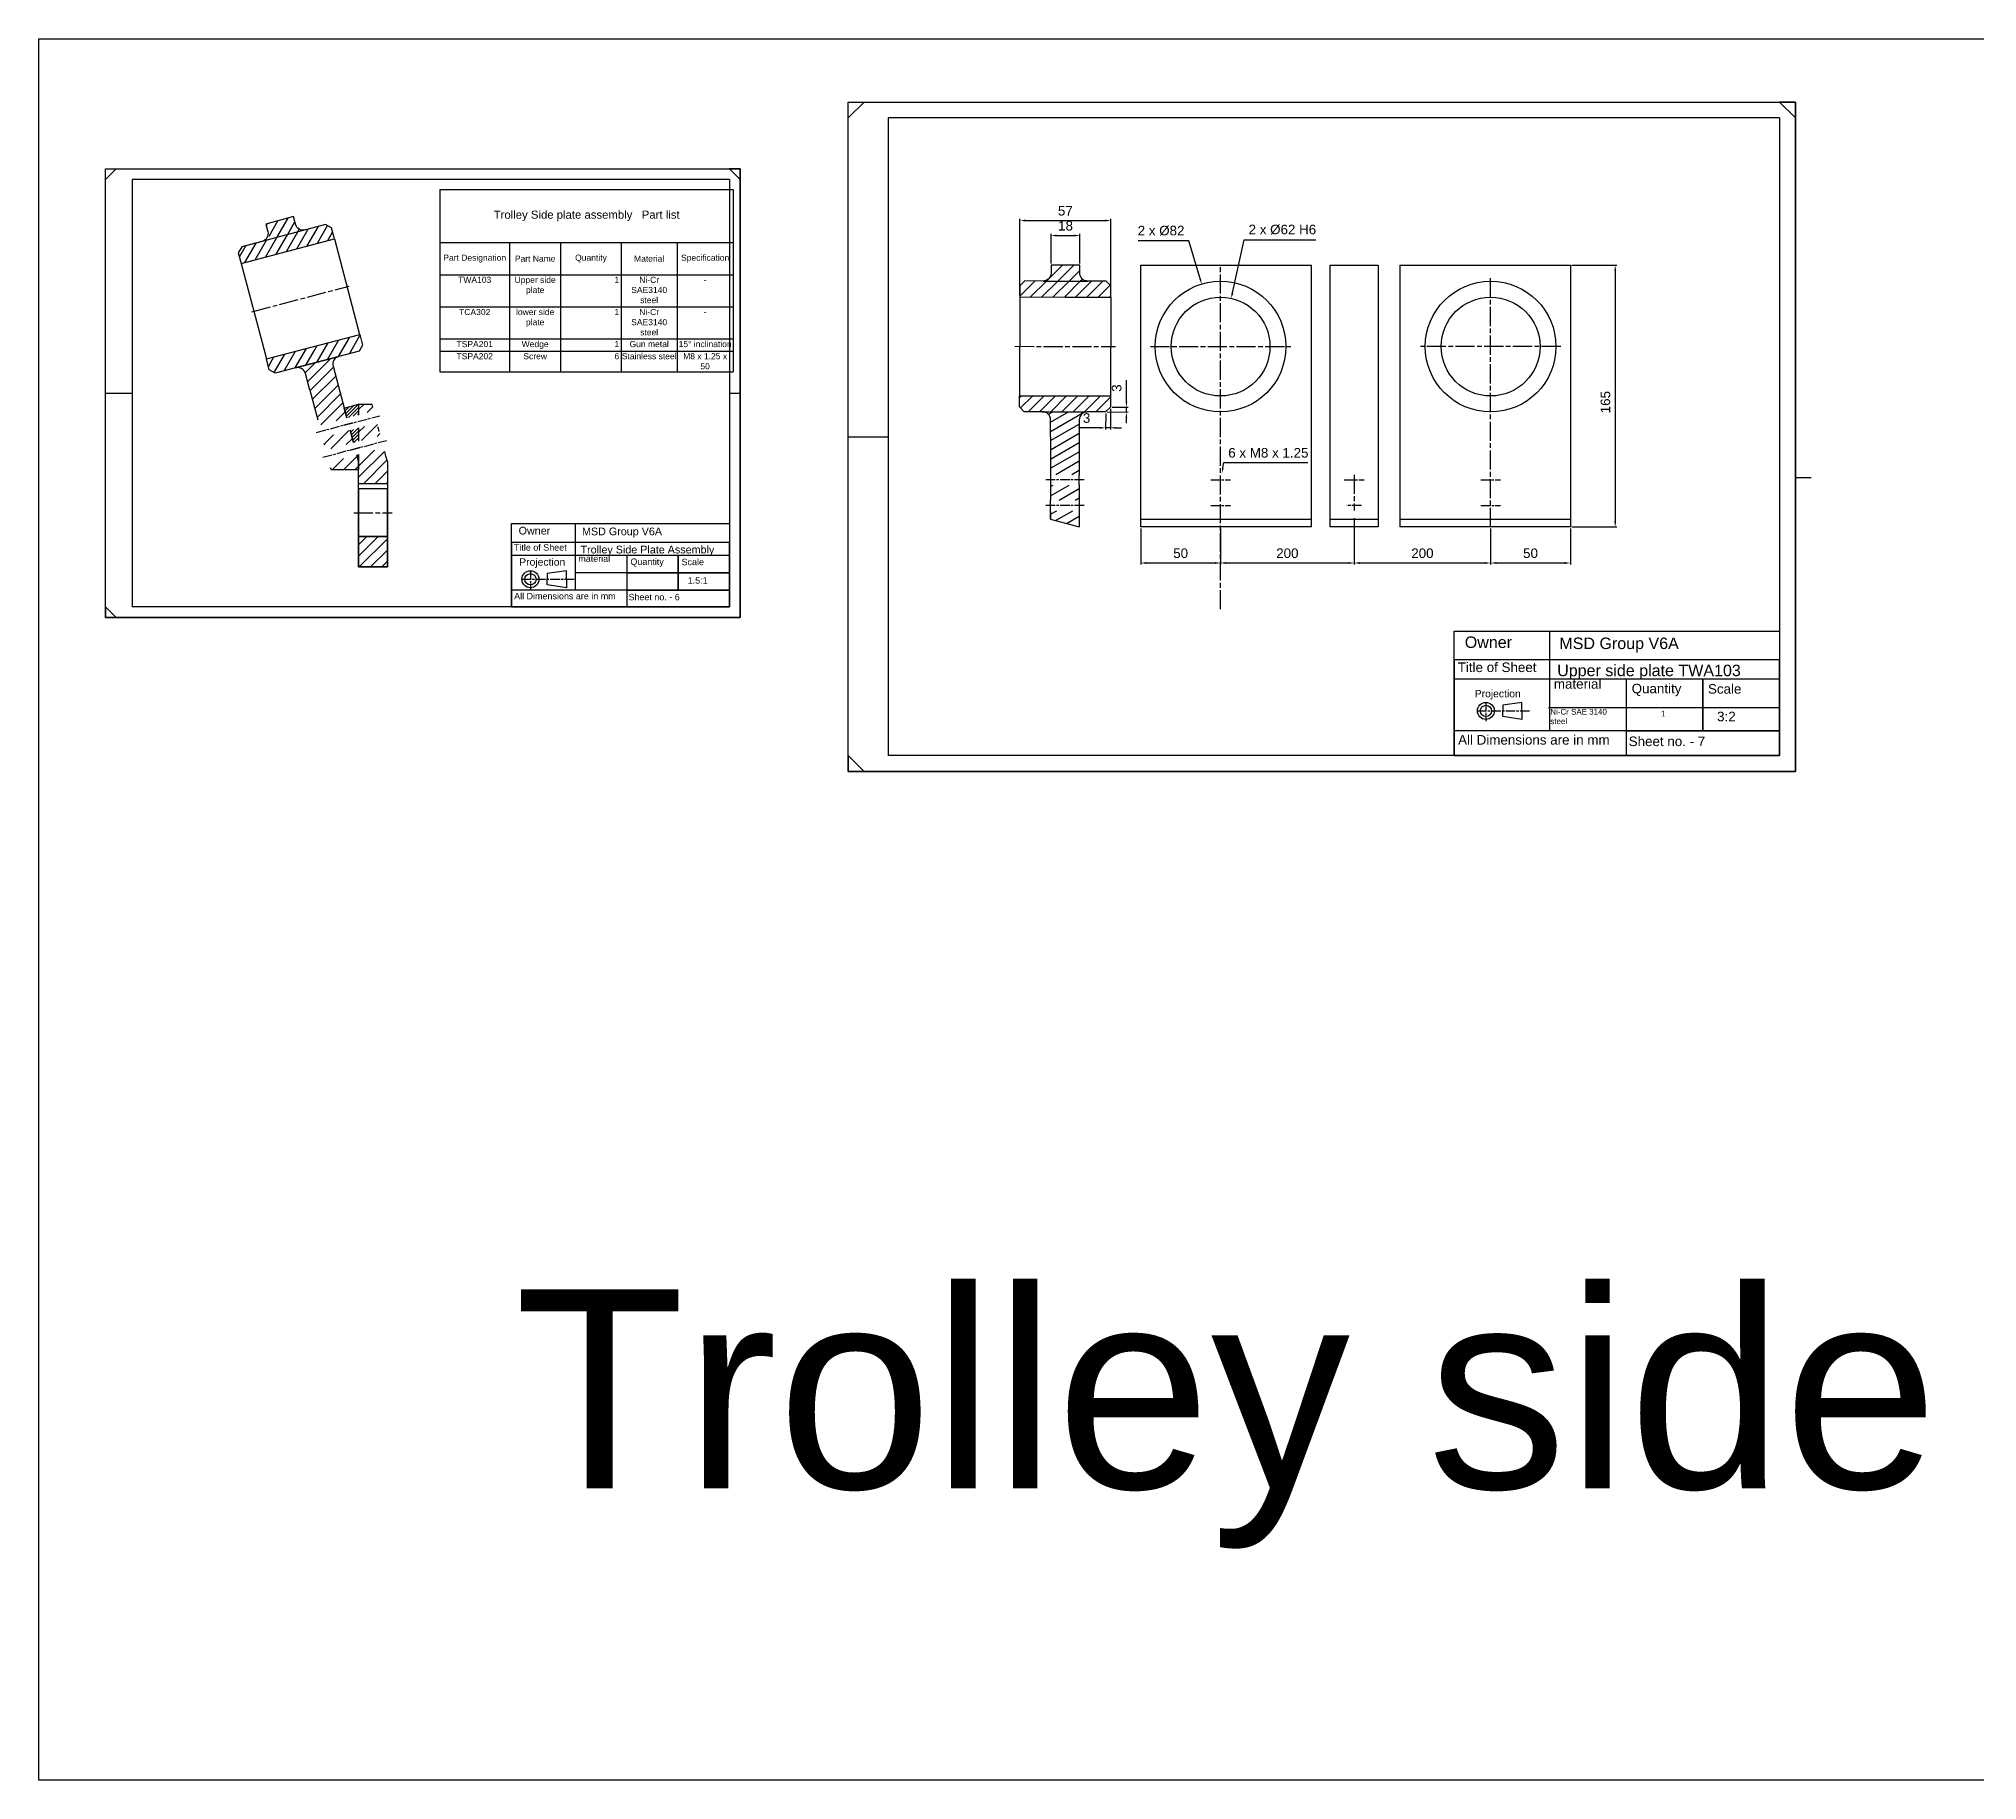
# Model space of a CAD drawing. Header units: millimetres. Extents: x -15074 to 21675, y -7568 to 6574.
# Drawn here: x -3248 to -2032, y -654 to 438 of the extents above; entities that cross this region are included whole.
import ezdxf

# ---------------------------------------------------------------- set-up
doc = ezdxf.new("R2010")
doc.units = ezdxf.units.MM
doc.linetypes.add('AM_ISO08W050', pattern=[18, 12, -1.5, 3, -1.5])
doc.linetypes.add('AM_ISO08W050x2', pattern=[9, 6, -0.75, 1.5, -0.75])
for name, color, linetype, lineweight in [('AM_5', 250, 'Continuous', 25), ('AM_7', 142, 'AM_ISO08W050', 25), ('AM_8', 1, 'Continuous', 25)]:
    doc.layers.add(name, color=color, linetype=linetype, lineweight=lineweight)
doc.styles.get("Standard").update_dxf_attribs({"font": 'arial.ttf'})
doc.linetypes.add('Amzigzag', pattern='A,0.0001,[136,genltshp.shx,S=0.04,R=0,X=0,Y=0],-11', length=11.0001)
doc.dimstyles.new('AM_ISO$0', dxfattribs={"dimtxt": 3.5, "dimasz": 3.5, "dimexe": 1, "dimexo": 1, "dimgap": 1.5, "dimtad": 1, "dimdsep": 46, "dimtxsty": 'Standard', "dimcen": 0, "dimclrd": 256, "dimclre": 256, "dimclrt": 250, "dimadec": 0, "dimazin": 2, "dimtp": 0.1, "dimtm": 0.1, "dimtfac": 0.71, "dimtdec": 3, "dimtmove": 0, "dimatfit": 3, "dimfxl": 1, "dimlwd": -1, "dimlwe": -1, "dimarcsym": 1})
doc.dimstyles.new('AM_ISO$3', dxfattribs={"dimtxt": 3.5, "dimasz": 3.5, "dimexe": 1, "dimexo": 1, "dimgap": 1.5, "dimtad": 1, "dimtoh": 1, "dimdsep": 46, "dimtxsty": 'Standard', "dimcen": 0, "dimclrd": 256, "dimclre": 256, "dimclrt": 250, "dimadec": 0, "dimazin": 2, "dimtp": 0.1, "dimtm": 0.1, "dimtfac": 0.71, "dimtdec": 3, "dimtofl": 0, "dimtmove": 0, "dimatfit": 0, "dimfxl": 1, "dimlwd": -1, "dimlwe": -1, "dimarcsym": 1})
pattern_1 = [(44.8336, (-1369.055, -2605.924), (-3.525251, 3.545787), [])]
pattern_2 = [(30, (-1369.055, -2605.924), (-2.5, 4.330127), [])]
pattern_3 = [(45, (0, 0), (-3.535534, 3.535534), [])]
pattern_4 = [(45, (0, 0), (-1.0606602, 1.0606602), [])]

# ---------------------------------------------------------------- blocks, each defined once
blk = doc.blocks.new('*T41')
at = {"color": 0, "linetype": 'ByBlock', "lineweight": -2, "transparency": 16777216}
for p, q in [((0, 0), (183.9, 0)), ((0, 0), (0, -114.4)), ((183.9, 0), (183.9, -114.4)), ((0, -33.3), (183.9, -33.3)), ((43.7, -33.3), (43.7, -114.4)), ((75.7, -33.3), (75.7, -114.4)), ((113.7, -33.3), (113.7, -114.4)), ((148.8, -33.3), (148.8, -114.4)), ((0, -53.5), (183.9, -53.5)), ((0, -73.7), (183.9, -73.7)), ((0, -93.8), (183.9, -93.8)), ((0, -101.5), (183.9, -101.5)), ((0, -114.4), (183.9, -114.4))]:
    blk.add_line(p, q, dxfattribs=at)
at = {"color": 0, "transparency": 16777216}
for s, insert, char_height, width, attachment_point in [('Trolley Side plate assembly   Part list', (92, -16.6), 5.09, 181.359, 5), ('Part Designation', (21.8, -43.4), 3.817, 41.106, 5), ('Part Name', (59.7, -43.4), 3.82, 29.475, 5), ('Quantity', (94.7, -43.4), 3.82, 35.443, 5), ('Material', (131.2, -43.4), 3.82, 32.578, 5), ('Specification', (166.3, -43.4), 3.817, 32.578, 5), ('TWA103', (21.8, -54.8), 3.82, 41.106, 2), ('Upper side plate', (59.7, -54.8), 3.817, 29.475, 2), ('1', (112.4, -54.8), 3.82, 35.443, 3), ('Ni-Cr SAE3140 steel', (131.2, -54.8), 3.817, 32.578, 2), ('-', (166.3, -54.8), 3.82, 32.578, 2), ('TCA302', (21.8, -75), 3.82, 41.106, 2), ('lower side plate', (59.7, -75), 3.817, 29.475, 2), ('1', (112.4, -75), 3.82, 35.443, 3), ('Ni-Cr SAE3140 steel', (131.2, -75), 3.817, 32.578, 2), ('-', (166.3, -75), 3.82, 32.578, 2), ('TSPA201', (21.8, -95.1), 3.82, 41.106, 2), ('Wedge ', (59.7, -95.1), 3.82, 29.475, 2), ('1', (112.4, -95.1), 3.82, 35.443, 3), ('Gun metal', (131.2, -95.1), 3.82, 32.578, 2), ('15%%D inclination', (166.3, -95.1), 3.817, 32.578, 2), ('TSPA202', (21.8, -102.7), 3.82, 41.106, 2), ('Screw ', (59.7, -102.7), 3.82, 29.475, 2), ('6', (112.4, -102.7), 3.82, 35.443, 3), ('Stainless steel', (131.2, -102.7), 3.817, 32.578, 2), ('M8 x 1.25 x 50', (166.3, -102.7), 3.817, 32.578, 2)]:
    blk.add_mtext(s, dxfattribs=dict(at, insert=insert, char_height=char_height, width=width, attachment_point=attachment_point))
blk = doc.blocks.new('*D122')
at = {"layer": 'AM_5', "linetype": 'ByBlock', "transparency": 16777216}
for p, q in [((-2499.3, 278.6), (-2491.9, 312)), ((-2491.9, 312), (-2447.1, 312))]:
    blk.add_line(p, q, dxfattribs=at)
at = {"layer": 'AM_5', "transparency": 16777216}
blk.add_solid([(-2499.9, 278.8), (-2498.7, 278.5), (-2500.1, 275.2)], dxfattribs=at)
at = {"layer": 'Defpoints', "color": 0, "transparency": 16777216}
for p in [(-2500.1, 275.2), (-2513.5, 214.7)]:
    blk.add_point(p, dxfattribs=at)
at = {"layer": 'AM_5', "color": 250, "transparency": 16777216, "insert": (-2468, 318.3), "char_height": 6, "attachment_point": 5}
blk.add_mtext('2 x %%C62{}{\\C250; H6}', dxfattribs=at)
blk = doc.blocks.new('*D123')
at = {"layer": 'AM_5', "linetype": 'ByBlock', "transparency": 16777216}
for p, q in [((-2526.7, 311.3), (-2558.4, 311.3)), ((-2519.6, 287.6), (-2526.7, 311.3))]:
    blk.add_line(p, q, dxfattribs=at)
at = {"layer": 'AM_5', "transparency": 16777216}
blk.add_solid([(-2519, 287.7), (-2520.2, 287.4), (-2518.6, 284.2)], dxfattribs=at)
at = {"layer": 'Defpoints', "color": 0, "transparency": 16777216}
for p in [(-2518.6, 284.2), (-2495, 205.7)]:
    blk.add_point(p, dxfattribs=at)
at = {"layer": 'AM_5', "color": 250, "transparency": 16777216, "insert": (-2544.1, 317.6), "char_height": 6, "attachment_point": 5}
blk.add_mtext('2 x %%C82', dxfattribs=at)
blk = doc.blocks.new('*D125')
at = {"layer": 'AM_5', "linetype": 'ByBlock', "transparency": 16777216}
for p, q in [((-2613.1, 297.1), (-2613, 315.6)), ((-2609.5, 314.6), (-2598.5, 314.6)), ((-2595.1, 297), (-2595, 315.6))]:
    blk.add_line(p, q, dxfattribs=at)
at = {"layer": 'AM_5', "transparency": 16777216}
for points in [[(-2609.5, 315.2), (-2609.5, 314), (-2613, 314.6)], [(-2598.5, 315.2), (-2598.5, 314), (-2595, 314.6)]]:
    blk.add_solid(points, dxfattribs=at)
at = {"layer": 'Defpoints', "color": 0, "transparency": 16777216}
for p in [(-2595, 314.6), (-2613.1, 296.1), (-2595.1, 296)]:
    blk.add_point(p, dxfattribs=at)
at = {"layer": 'AM_5', "color": 250, "transparency": 16777216, "insert": (-2604, 320.7), "char_height": 6, "attachment_point": 5, "rotation": 359.8336}
blk.add_mtext('18', dxfattribs=at)
blk = doc.blocks.new('*D126')
at = {"layer": 'AM_5', "linetype": 'ByBlock', "transparency": 16777216}
for p, q in [((-2565.8, 210.4), (-2565.8, 223.9)), ((-2574.8, 207), (-2564.8, 206.9)), ((-2565.8, 203.9), (-2565.8, 206.9)), ((-2577.8, 204), (-2564.8, 203.9)), ((-2565.9, 200.4), (-2565.9, 196.9))]:
    blk.add_line(p, q, dxfattribs=at)
at = {"layer": 'AM_5', "transparency": 16777216}
for points in [[(-2566.4, 210.4), (-2565.2, 210.4), (-2565.8, 206.9)], [(-2566.4, 200.4), (-2565.3, 200.4), (-2565.8, 203.9)]]:
    blk.add_solid(points, dxfattribs=at)
at = {"layer": 'Defpoints', "color": 0, "transparency": 16777216}
for p in [(-2575.8, 207), (-2565.8, 206.9), (-2578.8, 204)]:
    blk.add_point(p, dxfattribs=at)
at = {"layer": 'AM_5', "color": 250, "transparency": 16777216, "insert": (-2571.9, 218.9), "char_height": 6, "attachment_point": 5, "rotation": 89.8336}
blk.add_mtext('3', dxfattribs=at)
blk = doc.blocks.new('*D127')
at = {"layer": 'AM_5', "linetype": 'ByBlock', "transparency": 16777216}
for p, q in [((-2578.8, 203), (-2578.9, 193)), ((-2575.8, 206), (-2575.9, 193)), ((-2582.4, 194), (-2595.8, 194)), ((-2575.9, 194), (-2578.9, 194)), ((-2572.4, 194), (-2568.9, 193.9))]:
    blk.add_line(p, q, dxfattribs=at)
at = {"layer": 'AM_5', "transparency": 16777216}
for points in [[(-2582.4, 194.6), (-2582.4, 193.4), (-2578.9, 194)], [(-2572.4, 194.5), (-2572.4, 193.4), (-2575.9, 194)]]:
    blk.add_solid(points, dxfattribs=at)
at = {"layer": 'Defpoints', "color": 0, "transparency": 16777216}
for p in [(-2575.8, 207), (-2578.8, 204), (-2578.9, 194)]:
    blk.add_point(p, dxfattribs=at)
at = {"layer": 'AM_5', "color": 250, "transparency": 16777216, "insert": (-2590.8, 200.1), "char_height": 6, "attachment_point": 5, "rotation": 359.8336}
blk.add_mtext('3', dxfattribs=at)
blk = doc.blocks.new('*D128')
at = {"layer": 'AM_5', "linetype": 'ByBlock', "transparency": 16777216}
for p, q in [((-2505.3, 168.8), (-2504.7, 172.2)), ((-2504.7, 172.2), (-2452, 172.2))]:
    blk.add_line(p, q, dxfattribs=at)
at = {"layer": 'AM_5', "transparency": 16777216}
blk.add_solid([(-2505.9, 168.9), (-2504.8, 168.7), (-2506, 165.3)], dxfattribs=at)
at = {"layer": 'Defpoints', "color": 0, "transparency": 16777216}
for p in [(-2506, 165.3), (-2507.6, 157.5)]:
    blk.add_point(p, dxfattribs=at)
at = {"layer": 'AM_5', "color": 250, "transparency": 16777216, "insert": (-2476.8, 178.3), "char_height": 6, "attachment_point": 5}
blk.add_mtext('6 x M8 x 1.25', dxfattribs=at)
blk = doc.blocks.new('*D129')
at = {"layer": 'AM_5', "linetype": 'ByBlock', "transparency": 16777216}
for p, q in [((-2556.8, 130.8), (-2556.8, 108.2)), ((-2506.8, 130.8), (-2506.8, 108.2)), ((-2553.3, 109.2), (-2510.3, 109.2))]:
    blk.add_line(p, q, dxfattribs=at)
at = {"layer": 'AM_5', "transparency": 16777216}
for points in [[(-2553.3, 109.8), (-2553.3, 108.6), (-2556.8, 109.2)], [(-2510.3, 109.8), (-2510.3, 108.6), (-2506.8, 109.2)]]:
    blk.add_solid(points, dxfattribs=at)
at = {"layer": 'Defpoints', "color": 0, "transparency": 16777216}
for p in [(-2556.8, 131.8), (-2506.8, 131.8), (-2506.8, 109.2)]:
    blk.add_point(p, dxfattribs=at)
at = {"layer": 'AM_5', "color": 250, "transparency": 16777216, "insert": (-2531.8, 115.3), "char_height": 6, "attachment_point": 5}
blk.add_mtext('50', dxfattribs=at)
blk = doc.blocks.new('*D130')
at = {"layer": 'AM_5', "linetype": 'ByBlock', "transparency": 16777216}
for p, q in [((-2423, 137.3), (-2423, 108.2)), ((-2506.8, 130.8), (-2506.8, 108.2)), ((-2503.3, 109.2), (-2426.5, 109.2))]:
    blk.add_line(p, q, dxfattribs=at)
at = {"layer": 'AM_5', "transparency": 16777216}
for points in [[(-2503.3, 109.8), (-2503.3, 108.6), (-2506.8, 109.2)], [(-2426.5, 109.8), (-2426.5, 108.6), (-2423, 109.2)]]:
    blk.add_solid(points, dxfattribs=at)
at = {"layer": 'Defpoints', "color": 0, "transparency": 16777216}
for p in [(-2423, 138.3), (-2506.8, 131.8), (-2423, 109.2)]:
    blk.add_point(p, dxfattribs=at)
at = {"layer": 'AM_5', "color": 250, "transparency": 16777216, "insert": (-2464.9, 115.3), "char_height": 6, "attachment_point": 5}
blk.add_mtext('200', dxfattribs=at)
blk = doc.blocks.new('*D131')
at = {"layer": 'AM_5', "linetype": 'ByBlock', "transparency": 16777216}
for p, q in [((-2423, 137.3), (-2423, 108.2)), ((-2337.4, 130.8), (-2337.4, 108.2)), ((-2419.5, 109.2), (-2340.9, 109.2))]:
    blk.add_line(p, q, dxfattribs=at)
at = {"layer": 'AM_5', "transparency": 16777216}
for points in [[(-2419.5, 109.8), (-2419.5, 108.6), (-2423, 109.2)], [(-2340.9, 109.8), (-2340.9, 108.6), (-2337.4, 109.2)]]:
    blk.add_solid(points, dxfattribs=at)
at = {"layer": 'Defpoints', "color": 0, "transparency": 16777216}
for p in [(-2423, 138.3), (-2337.4, 131.8), (-2337.4, 109.2)]:
    blk.add_point(p, dxfattribs=at)
at = {"layer": 'AM_5', "color": 250, "transparency": 16777216, "insert": (-2380.2, 115.3), "char_height": 6, "attachment_point": 5}
blk.add_mtext('200', dxfattribs=at)
blk = doc.blocks.new('*D132')
at = {"layer": 'AM_5', "linetype": 'ByBlock', "transparency": 16777216}
for p, q in [((-2337.4, 130.8), (-2337.4, 108.2)), ((-2287.4, 130.8), (-2287.4, 108.2)), ((-2333.9, 109.2), (-2290.9, 109.2))]:
    blk.add_line(p, q, dxfattribs=at)
at = {"layer": 'AM_5', "transparency": 16777216}
for points in [[(-2333.9, 109.8), (-2333.9, 108.6), (-2337.4, 109.2)], [(-2290.9, 109.8), (-2290.9, 108.6), (-2287.4, 109.2)]]:
    blk.add_solid(points, dxfattribs=at)
at = {"layer": 'Defpoints', "color": 0, "transparency": 16777216}
for p in [(-2337.4, 131.8), (-2287.4, 131.8), (-2287.4, 109.2)]:
    blk.add_point(p, dxfattribs=at)
at = {"layer": 'AM_5', "color": 250, "transparency": 16777216, "insert": (-2312.4, 115.3), "char_height": 6, "attachment_point": 5}
blk.add_mtext('50', dxfattribs=at)
blk = doc.blocks.new('*D133')
at = {"layer": 'AM_5', "linetype": 'ByBlock', "transparency": 16777216}
for p, q in [((-2286.4, 296), (-2258.3, 296)), ((-2259.3, 292.5), (-2259.3, 135.3)), ((-2286.4, 131.8), (-2258.3, 131.8))]:
    blk.add_line(p, q, dxfattribs=at)
at = {"layer": 'AM_5', "transparency": 16777216}
for points in [[(-2259.9, 292.5), (-2258.7, 292.5), (-2259.3, 296)], [(-2259.9, 135.3), (-2258.7, 135.3), (-2259.3, 131.8)]]:
    blk.add_solid(points, dxfattribs=at)
at = {"layer": 'Defpoints', "color": 0, "transparency": 16777216}
for p in [(-2287.4, 296), (-2287.4, 131.8), (-2259.3, 131.8)]:
    blk.add_point(p, dxfattribs=at)
at = {"layer": 'AM_5', "color": 250, "transparency": 16777216, "insert": (-2265.4, 210.1), "char_height": 6, "attachment_point": 5, "rotation": 90}
blk.add_mtext('165', dxfattribs=at)
blk = doc.blocks.new('*D134')
at = {"layer": 'AM_5', "linetype": 'ByBlock', "transparency": 16777216}
for p, q in [((-2632.6, 277.1), (-2632.6, 325)), ((-2629.1, 324), (-2579.1, 324)), ((-2575.6, 277), (-2575.6, 325))]:
    blk.add_line(p, q, dxfattribs=at)
at = {"layer": 'AM_5', "transparency": 16777216}
for points in [[(-2629.1, 324.6), (-2629.1, 323.4), (-2632.6, 324)], [(-2579.1, 324.6), (-2579.1, 323.4), (-2575.6, 324)]]:
    blk.add_solid(points, dxfattribs=at)
at = {"layer": 'Defpoints', "color": 0, "transparency": 16777216}
for p in [(-2575.6, 324), (-2632.6, 276.1), (-2575.6, 276)]:
    blk.add_point(p, dxfattribs=at)
at = {"layer": 'AM_5', "color": 250, "transparency": 16777216, "insert": (-2604.1, 330.1), "char_height": 6, "attachment_point": 5}
blk.add_mtext('57', dxfattribs=at)

msp = doc.modelspace()

# ---------------------------------------------------------------- hatches: boundary and pattern name
h = msp.add_hatch()
h.set_pattern_fill('ANSI31', color=256, scale=1.5, angle=15)
h.set_pattern_definition([(60, (-60.3634, 794.072), (-4.124446, 2.38125), [])])
h.paths.add_polyline_path([(-3102.91, 312.207), (-3120.652, 307.453), (-3122.762, 303.739), (-3120.951, 296.978), (-3091.732, 304.807)])
h.paths.add_polyline_path([(-3064.324, 319.398), (-3068.009, 321.558), (-3102.91, 312.207), (-3091.732, 304.807), (-3062.512, 312.636)])
edge = h.paths.add_edge_path()
edge.add_line((-3086.893, 321.69), (-3088.152, 326.445))
edge.add_line((-3088.152, 326.445), (-3105.552, 321.836))
edge.add_line((-3105.552, 321.836), (-3102.91, 312.207))
edge.add_line((-3102.91, 312.207), (-3080.765, 318.14))
edge.add_arc((-3082.059, 322.97), 5, 194.833602, 285, ccw=False)
h = msp.add_hatch()
h.set_pattern_fill('_U', color=256, scale=5, angle=60, pattern_type=0)
h.set_pattern_definition([(60, (-60.3634, 794.072), (-4.330127, 2.5), [])])
h.paths.add_polyline_path([(-3075.859, 244.873), (-3105.123, 237.214), (-3103.351, 230.442), (-3099.678, 228.26), (-3086.825, 231.624), (-3073.299, 235.207)])
h.paths.add_polyline_path([(-3046.594, 252.533), (-3075.859, 244.873), (-3073.288, 235.167), (-3046.954, 242.06), (-3044.822, 245.761)])
h = msp.add_hatch()
h.set_pattern_fill('_U', color=256, scale=5, angle=45, pattern_type=0)
h.set_pattern_definition(pattern_3)
h.paths.add_polyline_path([(-3063.298, 232.599, -0.41422414), (-3059.745, 238.712), (-3086.832, 231.622, -0.41421356), (-3080.719, 228.069), (-3077.949, 217.61), (-3072.942, 198.926), (-3072.034, 195.538), (-3054.654, 200.195), (-3059.949, 219.953)])
h.paths.add_polyline_path([(-3052.584, 192.467), (-3069.964, 187.81), (-3069.056, 184.422), (-3068.785, 183.412), (-3067.878, 180.024), (-3050.498, 184.681)])
h.paths.add_polyline_path([(-3047.305, 172.767), (-3048.427, 176.954), (-3065.807, 172.297), (-3064.899, 168.909), (-3064.597, 167.781), (-3047.307, 167.783)])
h.paths.add_polyline_path([(-3029.291, 172.767), (-3030.222, 176.241), (-3030.973, 179.043), (-3031.62, 181.457), (-3038.761, 179.544), (-3039.968, 179.22), (-3047.303, 177.255), (-3047.305, 172.767), (-3047.305, 159.097), (-3029.291, 159.097)])
h.paths.add_polyline_path([(-3034.337, 191.6), (-3035.088, 194.401), (-3035.129, 194.556), (-3035.776, 196.971), (-3042.918, 195.057), (-3044.125, 194.734), (-3047.297, 193.884), (-3047.3, 185.538), (-3042.039, 186.948), (-3040.832, 187.271), (-3033.69, 189.185)])
h.paths.add_polyline_path([(-3029.291, 125.767), (-3047.305, 125.767), (-3047.305, 106.767), (-3029.291, 106.767)])
at = {"layer": 'AM_8', "true_color": 0x000000}
h = msp.add_hatch(dxfattribs=at)
h.set_pattern_fill('_U', color=18, scale=5, angle=44.833602, style=0, pattern_type=0)
h.set_pattern_definition(pattern_1)
edge = h.paths.add_edge_path()
edge.add_arc((-2618.093, 291.087), 5, -90.166398, -0.166398, ccw=False)
edge.add_line((-2618.108, 286.087), (-2590.108, 286.006))
edge.add_arc((-2590.094, 291.006), 5, 179.833602, 269.833602, ccw=False)
edge.add_line((-2595.094, 291.02), (-2595.079, 296.02))
edge.add_line((-2595.079, 296.02), (-2613.079, 296.073))
edge.add_line((-2613.079, 296.073), (-2613.093, 291.073))
h = msp.add_hatch(dxfattribs=at)
h.set_pattern_fill('_U', color=18, scale=5, angle=44.833602, style=0, pattern_type=0)
h.set_pattern_definition(pattern_1)
h.paths.add_polyline_path([(-2629.608, 286.12), (-2632.617, 283.129), (-2632.637, 276.129), (-2575.637, 275.964), (-2575.617, 282.964), (-2578.608, 285.972)])
h = msp.add_hatch(dxfattribs=at)
h.set_pattern_fill('_U', color=18, scale=1.5, angle=45, style=0, pattern_type=0)
h.set_pattern_definition(pattern_4)
h.paths.add_polyline_path([(-3047.291, 208.84), (-3056.323, 206.42), (-3054.654, 200.195), (-3047.294, 202.167)])
h = msp.add_hatch(dxfattribs=at)
h.set_pattern_fill('_U', color=18, scale=5, angle=45, style=0, pattern_type=0)
h.set_pattern_definition(pattern_3)
h.paths.add_polyline_path([(-3038.976, 208.912), (-3047.291, 208.84), (-3047.294, 202.167), (-3037.847, 204.698)])
h = msp.add_hatch(dxfattribs=at)
h.set_pattern_fill('_U', color=18, scale=5, angle=44.833602, style=0, pattern_type=0)
h.set_pattern_definition(pattern_1)
h.paths.add_polyline_path([(-2632.837, 207.13), (-2629.846, 204.121), (-2578.846, 203.973), (-2575.838, 206.964), (-2575.817, 213.964), (-2632.817, 214.129)])
h = msp.add_hatch(dxfattribs=at)
h.set_pattern_fill('_U', color=18, scale=5, angle=30, style=0, pattern_type=0)
h.set_pattern_definition(pattern_2)
edge = h.paths.add_edge_path()
edge.add_line((-2595.399, 164.726), (-2595.399, 185.858))
edge.add_line((-2595.399, 185.858), (-2595.39, 188.947))
edge.add_line((-2595.39, 188.947), (-2595.361, 199.021))
edge.add_arc((-2590.361, 199.006), 5, 89.833602, 179.833602)
edge.add_line((-2590.346, 204.006), (-2618.346, 204.087))
edge.add_arc((-2618.361, 199.087), 5, 359.833602, 449.833602)
edge.add_line((-2613.361, 199.073), (-2613.392, 188.253))
edge.add_line((-2613.392, 188.253), (-2613.392, 167.115))
edge.add_line((-2613.392, 167.115), (-2613.392, 164.726))
edge.add_line((-2595.399, 164.726), (-2613.392, 164.726))
h.paths.add_polyline_path([(-2613.392, 164.726), (-2613.392, 165.402), (-2595.399, 165.402), (-2595.399, 164.726)], flags=16)
h.paths.add_polyline_path([(-2613.392, 164.726), (-2613.392, 165.402), (-2595.399, 165.402), (-2595.399, 164.726)], flags=17)
h = msp.add_hatch(dxfattribs=at)
h.set_pattern_fill('_U', color=18, scale=1.5, angle=45, style=0, pattern_type=0)
h.set_pattern_definition(pattern_4)
h.paths.add_polyline_path([(-3052.584, 192.467), (-3050.498, 184.681), (-3047.3, 185.538), (-3047.297, 193.884)])
h = msp.add_hatch(dxfattribs=at)
h.set_pattern_fill('_U', color=18, scale=0.64, angle=45, style=0, pattern_type=0)
h.set_pattern_definition([(45, (0, 0), (-0.45254834, 0.45254834), [])])
h.paths.add_polyline_path([(-3048.427, 176.954), (-3047.305, 172.767), (-3047.303, 177.255)])
h = msp.add_hatch(dxfattribs=at)
h.set_pattern_fill('_U', color=18, scale=5, angle=30, style=0, pattern_type=0)
h.set_pattern_definition(pattern_2)
edge = h.paths.add_edge_path(flags=0)
edge.add_line((-2595.399, 148.665), (-2613.392, 148.665))
edge.add_line((-2613.392, 158.079), (-2613.392, 148.665))
edge.add_line((-2613.392, 158.079), (-2595.399, 158.079))
edge.add_line((-2595.399, 148.665), (-2595.399, 158.079))
edge = h.paths.add_edge_path(flags=0)
edge.add_line((-2613.392, 158.079), (-2595.399, 158.079))
edge.add_line((-2613.392, 158.227), (-2613.392, 158.079))
edge.add_line((-2595.399, 158.227), (-2613.392, 158.227))
edge.add_line((-2595.399, 158.079), (-2595.399, 158.227))
edge = h.paths.add_edge_path(flags=0)
edge.add_line((-2595.399, 148.665), (-2613.392, 148.665))
edge.add_line((-2595.399, 148.498), (-2595.399, 148.665))
edge.add_line((-2613.392, 148.498), (-2595.399, 148.498))
edge.add_line((-2613.392, 148.665), (-2613.392, 148.498))
edge = h.paths.add_edge_path(flags=0)
edge.add_line((-2613.392, 158.079), (-2595.399, 158.079))
edge.add_line((-2613.392, 158.227), (-2613.392, 158.079))
edge.add_line((-2595.399, 158.227), (-2613.392, 158.227))
edge.add_line((-2595.399, 158.079), (-2595.399, 158.227))
edge = h.paths.add_edge_path(flags=0)
edge.add_line((-2595.399, 148.665), (-2613.392, 148.665))
edge.add_line((-2595.399, 148.498), (-2595.399, 148.665))
edge.add_line((-2613.392, 148.498), (-2595.399, 148.498))
edge.add_line((-2613.392, 148.665), (-2613.392, 148.498))
h = msp.add_hatch(dxfattribs=at)
h.set_pattern_fill('_U', color=18, scale=5, angle=30, style=0, pattern_type=0)
h.set_pattern_definition(pattern_2)
edge = h.paths.add_edge_path(flags=0)
edge.add_line((-2613.392, 142.018), (-2595.399, 142.018))
edge.add_line((-2595.399, 136.521), (-2595.399, 142.018))
edge.add_line((-2596.568, 132.159), (-2595.399, 136.521))
edge.add_line((-2613.392, 136.667), (-2596.568, 132.159))
edge.add_line((-2613.392, 140.323), (-2613.392, 136.667))
edge.add_line((-2613.392, 141.342), (-2613.392, 140.323))
edge.add_line((-2613.392, 142.018), (-2613.392, 141.342))
edge = h.paths.add_edge_path(flags=0)
edge.add_line((-2613.392, 142.018), (-2595.399, 142.018))
edge.add_line((-2613.392, 142.148), (-2613.392, 142.018))
edge.add_line((-2595.399, 142.148), (-2613.392, 142.148))
edge.add_line((-2595.399, 142.018), (-2595.399, 142.148))
edge = h.paths.add_edge_path(flags=0)
edge.add_line((-2613.392, 142.018), (-2595.399, 142.018))
edge.add_line((-2613.392, 142.148), (-2613.392, 142.018))
edge.add_line((-2595.399, 142.148), (-2613.392, 142.148))
edge.add_line((-2595.399, 142.018), (-2595.399, 142.148))

# ---------------------------------------------------------------- linework, layer by layer
for p, q in [((-2740.319, 388.36), (-2730.319, 398.36)), ((-2146.319, 388.36), (-2156.319, 398.36)), ((-2715.319, 388.36), (-2715.319, 378.36)), ((-2156.319, 388.36), (-2156.319, 378.36)), ((-3206.059, 349.803), (-3199.359, 356.503)), ((-2808.079, 349.803), (-2814.779, 356.503)), ((-3189.309, 349.803), (-3189.309, 343.103)), ((-2814.779, 349.803), (-2814.779, 343.103)), ((-3062.512, 312.636), (-3046.769, 252.487)), ((-3120.951, 296.978), (-3105.123, 237.214)), ((-2618.108, 286.087), (-2590.108, 286.006)), ((-2632.637, 276.129), (-2632.817, 214.129)), ((-2575.637, 275.964), (-2575.817, 213.964)), ((-3086.832, 231.622), (-3059.765, 238.791)), ((-3059.949, 219.953), (-3054.654, 200.195)), ((-3206.059, 215.803), (-3189.309, 215.803)), ((-3077.949, 217.61), (-3072.942, 198.926)), ((-3056.323, 206.42), (-3047.291, 208.84)), ((-3047.291, 208.84), (-3047.294, 202.167)), ((-3047.291, 208.84), (-3038.976, 208.912)), ((-3038.494, 207.113), (-3038.976, 208.912)), ((-2814.779, 215.803), (-2808.079, 215.803)), ((-3054.654, 200.195), (-3056.323, 206.42)), ((-3035.088, 194.401), (-3035.129, 194.556)), ((-2618.346, 204.087), (-2590.346, 204.006)), ((-3069.056, 184.422), (-3068.785, 183.412)), ((-3050.498, 184.681), (-3052.584, 192.467)), ((-3052.584, 192.467), (-3050.498, 184.681)), ((-3047.297, 193.884), (-3047.3, 185.538)), ((-3034.337, 191.6), (-3035.088, 194.401)), ((-2740.319, 188.36), (-2715.319, 188.36)), ((-2613.392, 188.253), (-2613.392, 164.577)), ((-2595.399, 185.858), (-2595.399, 164.577)), ((-3047.305, 172.767), (-3048.427, 176.954)), ((-3048.427, 176.954), (-3047.305, 172.767)), ((-3047.305, 172.767), (-3047.307, 167.783)), ((-3047.303, 177.255), (-3047.305, 172.767)), ((-3030.222, 176.241), (-3030.973, 179.043)), ((-3029.291, 172.767), (-3030.222, 176.241)), ((-3064.597, 167.781), (-3064.899, 168.909)), ((-3064.899, 168.909), (-3064.597, 167.781)), ((-3064.597, 167.781), (-3047.307, 167.783)), ((-2613.392, 158.227), (-2613.392, 148.517)), ((-2595.399, 158.227), (-2595.399, 148.517)), ((-2146.319, 162.76), (-2136.319, 162.76)), ((-2613.392, 136.667), (-2613.392, 142.167)), ((-2613.392, 141.342), (-2613.392, 136.667)), ((-2613.392, 136.667), (-2595.399, 131.848)), ((-2595.399, 142.167), (-2595.399, 131.848)), ((-2556.788, 136.667), (-2449.788, 136.667)), ((-2437.994, 136.667), (-2407.994, 136.667)), ((-2394.424, 136.667), (-2287.424, 136.667)), ((-2939.602, 98.984), (-2939.602, 98.984)), ((-2939.602, 98.984), (-2939.602, 98.984)), ((-2916.959, 104.313), (-2928.988, 102.521)), ((-2916.959, 102.521), (-2916.959, 104.313)), ((-2814.779, 103.109), (-2911.259, 103.109)), ((-2879.099, 103.109), (-2814.779, 103.109)), ((-2916.959, 93.655), (-2928.988, 95.448)), ((-2916.959, 95.448), (-2916.959, 93.655)), ((-2879.099, 92.255), (-2879.099, 81.803)), ((-3206.059, 81.803), (-3199.359, 75.103)), ((-2340.403, 16.416), (-2340.403, 16.416)), ((-2340.403, 16.416), (-2340.403, 16.416)), ((-2317.76, 21.745), (-2329.789, 19.952)), ((-2317.76, 11.087), (-2329.789, 12.879)), ((-2317.76, 19.952), (-2317.76, 21.745)), ((-2317.76, 12.879), (-2317.76, 11.087)), ((-2252.319, 3.96), (-2252.319, -11.64)), ((-2740.319, -11.64), (-2730.319, -21.64))]:
    msp.add_line(p, q)
for points in [[(-3247.9, 438.036), (-569.13, 438.036), (-569.13, -654.335), (-3247.9, -654.335)], [(-2740.319, 398.36), (-2146.319, 398.36), (-2146.319, -21.64), (-2740.319, -21.64)], [(-3206.059, 356.503), (-2808.079, 356.503), (-2808.079, 75.103), (-3206.059, 75.103)], [(-3120.951, 296.978), (-3062.512, 312.636), (-3064.324, 319.398), (-3068.009, 321.558), (-3120.652, 307.453), (-3122.762, 303.739)], [(-3105.123, 237.214), (-3046.594, 252.533), (-3044.822, 245.761), (-3046.954, 242.06), (-3099.678, 228.26), (-3103.351, 230.442)], [(-3029.291, 155.767), (-3047.305, 155.767), (-3047.305, 159.097), (-3029.291, 159.097)], [(-3047.305, 125.767), (-3029.291, 125.767), (-3029.291, 155.767), (-3047.305, 155.767)], [(-2951.459, 134.063), (-2814.779, 134.063), (-2814.779, 81.803), (-2951.459, 81.803)], [(-3047.305, 106.767), (-3029.291, 106.767), (-3029.291, 125.767), (-3047.305, 125.767)], [(-2951.459, 81.803), (-2814.779, 81.803), (-2814.779, 122.003), (-2951.459, 122.003)], [(-2951.459, 81.803), (-2814.779, 81.803), (-2814.779, 113.963), (-2951.459, 113.963)], [(-2846.939, 113.963), (-2879.099, 113.963), (-2879.099, 92.255), (-2846.939, 92.255)], [(-2814.779, 113.963), (-2846.939, 113.963), (-2846.939, 92.255), (-2814.779, 92.255)], [(-2951.459, 81.803), (-2814.779, 81.803), (-2814.779, 92.255), (-2951.459, 92.255)], [(-2360.319, 66.36), (-2156.319, 66.36), (-2156.319, -11.64), (-2360.319, -11.64)], [(-2360.319, -11.64), (-2156.319, -11.64), (-2156.319, 48.36), (-2360.319, 48.36)], [(-2360.319, -11.64), (-2156.319, -11.64), (-2156.319, 36.36), (-2360.319, 36.36)], [(-2204.319, 36.36), (-2252.319, 36.36), (-2252.319, 3.96), (-2204.319, 3.96)], [(-2156.319, 36.36), (-2204.319, 36.36), (-2204.319, 3.96), (-2156.319, 3.96)], [(-2360.319, -11.64), (-2156.319, -11.64), (-2156.319, 3.96), (-2360.319, 3.96)]]:
    msp.add_lwpolyline(points, close=True)
for points in [[(-2715.319, -21.64), (-2740.319, -21.64), (-2740.319, 398.36), (-2715.319, 398.36)], [(-2740.319, 388.36), (-2740.319, 398.36), (-2146.319, 398.36), (-2146.319, 388.36)], [(-2156.319, -21.64), (-2146.319, -21.64), (-2146.319, 398.36), (-2156.319, 398.36)], [(-2715.319, 388.36), (-2715.319, -11.64)], [(-2156.319, 388.36), (-2715.319, 388.36)], [(-2156.319, 388.36), (-2156.319, -11.64)], [(-3189.309, 75.103), (-3206.059, 75.103), (-3206.059, 356.503), (-3189.309, 356.503)], [(-3206.059, 349.803), (-3206.059, 356.503), (-2808.079, 356.503), (-2808.079, 349.803)], [(-2814.779, 75.103), (-2808.079, 75.103), (-2808.079, 356.503), (-2814.779, 356.503)], [(-3189.309, 349.803), (-3189.309, 81.803)], [(-2814.779, 349.803), (-3189.309, 349.803)], [(-2814.779, 349.803), (-2814.779, 81.803)], [(-3119.282, 297.511), (-3091.732, 304.807), (-3064.181, 312.103), (-3064.202, 312.183)], [(-2449.788, 131.848), (-2556.788, 131.848), (-2556.788, 296.02), (-2449.788, 296.02)], [(-2437.994, 296.02), (-2407.994, 296.02)], [(-2394.424, 296.02), (-2287.424, 296.02), (-2287.424, 131.848), (-2394.424, 131.848)], [(-3029.291, 172.767), (-3029.291, 106.767), (-3047.305, 106.767), (-3047.305, 172.767)], [(-2613.392, 164.577), (-2613.392, 158.227)], [(-2595.399, 158.227), (-2595.399, 164.577)], [(-2613.392, 142.167), (-2613.392, 148.517)], [(-2595.399, 148.517), (-2595.399, 142.167)], [(-2911.259, 92.255), (-2911.259, 134.063), (-2814.779, 134.063), (-2814.779, 81.803), (-2911.259, 81.803)], [(-2407.994, 131.848), (-2437.994, 131.848)], [(-2407.994, 131.848), (-2437.994, 131.848)], [(-2928.988, 102.521), (-2928.988, 98.984)], [(-2928.988, 95.448), (-2928.988, 98.984)], [(-2916.959, 98.984), (-2916.959, 102.521)], [(-2916.959, 98.984), (-2916.959, 95.448)], [(-3206.059, 81.803), (-3206.059, 75.103), (-2808.079, 75.103), (-2808.079, 81.803)], [(-2814.779, 81.803), (-3189.309, 81.803)], [(-2300.319, 3.96), (-2300.319, 66.36), (-2156.319, 66.36), (-2156.319, -11.64), (-2300.319, -11.64)], [(-2360.319, 18.36), (-2360.319, -11.64), (-2156.319, -11.64), (-2156.319, 18.36), (-2301.17, 18.36)], [(-2329.789, 19.952), (-2329.789, 16.416)], [(-2329.789, 12.879), (-2329.789, 16.416)], [(-2317.76, 16.416), (-2317.76, 19.952)], [(-2317.76, 16.416), (-2317.76, 12.879)], [(-2740.319, -11.64), (-2740.319, -21.64), (-2146.319, -21.64), (-2146.319, -11.64)], [(-2156.319, -11.64), (-2715.319, -11.64)]]:
    msp.add_lwpolyline(points)
for points in [[(-3080.779, 318.137, -0.41421356), (-3086.893, 321.69), (-3088.152, 326.445), (-3105.552, 321.836), (-3104.272, 317.003, -0.4142136), (-3107.825, 310.89), (-3118.942, 307.945), (-3118.995, 307.855)], [(-2590.108, 286.006, -0.41421356), (-2595.094, 291.02), (-2595.079, 296.02), (-2613.079, 296.073), (-2613.093, 291.073, -0.41421356), (-2618.108, 286.087), (-2629.608, 286.12), (-2632.617, 283.129), (-2632.637, 276.129), (-2604.137, 276.046), (-2575.637, 275.964), (-2575.617, 282.964), (-2578.608, 285.972), (-2590.108, 286.006)], [(-3077.949, 217.61), (-3080.719, 228.069, 0.41421356), (-3086.832, 231.622), (-3097.949, 228.678), (-3098.04, 228.731)], [(-3059.745, 238.712, 0.41421356), (-3063.298, 232.599), (-3059.949, 219.953)], [(-2613.392, 188.253), (-2613.361, 199.073, 0.41421356), (-2618.346, 204.087), (-2629.846, 204.121), (-2632.837, 207.13), (-2632.817, 214.129), (-2604.317, 214.047), (-2575.817, 213.964), (-2575.832, 208.964), (-2575.838, 206.964), (-2578.846, 203.973), (-2580.846, 203.979), (-2590.346, 204.006, 0.41421356), (-2595.361, 199.021), (-2595.399, 185.858)]]:
    msp.add_lwpolyline(points, format="xyb")
at = {"linetype": 'Amzigzag', "ltscale": 3}
for points in [[(-2449.788, 131.848), (-2449.788, 296.02)], [(-2437.994, 131.848), (-2437.994, 296.02)], [(-2407.994, 296.02), (-2407.994, 131.848)], [(-2394.424, 296.02), (-2394.424, 131.848)]]:
    msp.add_lwpolyline(points, dxfattribs=at)
for centre, radius in [((-2506.788, 244.964), 41), ((-2337.424, 244.964), 40.991), ((-2506.788, 244.964), 31), ((-2337.424, 244.964), 31), ((-2939.602, 98.984), 5.329), ((-2939.602, 98.984), 3.536), ((-2340.403, 16.416), 5.329), ((-2340.403, 16.416), 3.536)]:
    msp.add_circle(centre, radius)
at = {"layer": 'AM_7', "color": 0}
msp.add_line((-2506.788, 80.187), (-2506.788, 296.02), dxfattribs=at)
at = {"layer": 'AM_7', "color": 3}
for p, q in [((-3114.245, 266.776), (-3053.345, 282.905)), ((-2337.424, 131.848), (-2337.424, 288.972)), ((-2635.727, 245.138), (-2572.727, 244.955)), ((-2550.779, 244.964), (-2462.797, 244.964)), ((-2293.433, 244.964), (-2381.415, 244.964)), ((-2422.994, 164.577), (-2422.994, 142.167)), ((-3050.305, 140.767), (-3026.291, 140.767))]:
    msp.add_line(p, q, dxfattribs=at)
at = {"layer": 'AM_7', "linetype": 'AM_ISO08W050x2'}
for p, q in [((-3050.721, 197.107), (-3073.897, 190.897)), ((-3056.517, 195.554), (-3033.914, 201.611)), ((-3052.36, 180.041), (-3029.757, 186.098)), ((-3046.564, 181.594), (-3069.74, 175.384)), ((-2592.399, 161.402), (-2616.392, 161.402)), ((-2592.399, 145.342), (-2616.392, 145.342)), ((-2945.177, 98.984), (-2911.384, 98.984)), ((-2939.602, 104.559), (-2939.602, 92.488)), ((-2939.602, 98.984), (-2939.602, 98.984)), ((-2939.602, 98.984), (-2939.602, 98.984)), ((-2345.978, 16.416), (-2312.186, 16.416)), ((-2340.403, 21.99), (-2340.403, 9.919)), ((-2340.403, 16.416), (-2340.403, 16.416)), ((-2340.403, 16.416), (-2340.403, 16.416))]:
    msp.add_line(p, q, dxfattribs=at)
at = {"layer": 'AM_7', "color": 3, "linetype": 'AM_ISO08W050x2'}
for p, q in [((-2512.963, 161.402), (-2500.613, 161.402)), ((-2429.169, 161.402), (-2416.819, 161.402)), ((-2343.599, 161.402), (-2331.249, 161.402)), ((-2512.963, 145.342), (-2500.613, 145.342)), ((-2418.407, 145.342), (-2427.582, 145.342)), ((-2343.5, 145.345), (-2331.15, 145.345))]:
    msp.add_line(p, q, dxfattribs=at)

# ---------------------------------------------------------------- block references
msp.add_blockref('*T41', (-2996.311, 343.529))

# ---------------------------------------------------------------- texts
at = {"attachment_point": 1}
for s, width, gutter_width, heights, insert, char_height in [(' Owner', 33.91382, 10.05, [0], (-2948.852, 131.885), 4.824), ('MSD Group V6A', 75.53534, 10.05, [0], (-2907.23, 131.422), 4.824), ('Title of Sheet', 36.68859, 10.05, [0], (-2949.931, 120.949), 4.02), ('Projection', 42.55316, 23.227, [0], (-2946.59, 112.18), 4.6453), ('material', 30.44321, 10.05, [0], (-2909.542, 113.963), 4.02), ('Trolley Side Plate Assembly', 102.00488, 10.05, [0], (-2908.155, 120.025), 4.824), ('Quantity', 26.9769, 10.05, [0], (-2876.862, 112.015), 4.02), ('Scale', 27.74767, 10.05, [0], (-2844.798, 111.861), 4.02), ('\\pxi-3,l4,t4;1.5:1', 27.43458, 10.05, [0], (-2844.972, 100.277), 4.02), ('All Dimensions are in mm', 77.61674, 10.05, [0], (-2949.777, 90.452), 4.02), ('Sheet no. - 6', 58.42427, 10.05, [1.456], (-2878.095, 89.836), 4.02), (' Owner', 50.61765, 15, [0], (-2356.427, 63.108), 7.2), ('MSD Group V6A', 112.73931, 15, [0], (-2294.306, 62.419), 7.2), ('Title of Sheet', 54.75909, 15, [0], (-2358.038, 46.786), 6), ('material', 45.43763, 15, [0], (-2297.757, 36.36), 6), ('Upper side plate TWA103', 130.77204, 15, [0], (-2295.686, 45.407), 7.2), ('Projection', 42.55316, 23.227, [0], (-2347.391, 29.612), 4.6453), ('Quantity', 40.26404, 15, [0], (-2248.98, 33.453), 6), ('Scale', 41.41444, 15, [0], (-2201.123, 33.223), 6), ('Ni-Cr SAE 3140 \\Psteel', 65.78252, 17.847, [0], (-2299.98, 17.653), 3.56939), ('1', 62.87178, 17.847, [0], (-2230.56, 16.49), 3.569), ('\\pxi-3,l4,t4;3:2', 40.94713, 15, [0], (-2201.383, 15.933), 6), ('All Dimensions are in mm', 115.84588, 15, [0], (-2357.808, 1.269), 6), ('Sheet no. - 7', 87.2004, 15, [2.173], (-2250.821, 0.349), 6), ('Trolley side plate assembly', 87241.01758, 625, [0], (-2949.478, -346.335), 125)]:
    msp.add_mtext_dynamic_manual_height_columns(s, width=width, gutter_width=gutter_width, heights=heights, dxfattribs=dict(at, insert=insert, char_height=char_height))

# ---------------------------------------------------------------- dimensions: what is measured, and where the dimension line sits
at = {"layer": 'AM_5'}
for base, p1, p2, override, picture, middle in [((-2575.637, 324.013), (-2632.637, 276.129), (-2575.637, 275.964), {"dimtxt": 6, "dimgap": 3, "dimpost": ''}, '*D134', (-2604.137, 330.064)), ((-2506.788, 109.19), (-2556.788, 131.848), (-2506.788, 131.848), {"dimtxt": 6, "dimgap": 3, "dimtix": 1}, '*D129', (-2531.788, 115.253)), ((-2287.424, 109.19), (-2337.424, 131.848), (-2287.424, 131.848), {"dimtxt": 6, "dimgap": 3, "dimtix": 1}, '*D132', (-2312.424, 115.253))]:
    dim = msp.add_linear_dim(base=base, p1=p1, p2=p2, dimstyle='AM_ISO$0', override=override, dxfattribs=at)
    dim.commit()
    dim.dimension.update_dxf_attribs({"geometry": picture, "text_midpoint": middle})
dim = msp.add_diameter_dim_2p(p1=(-2494.988, 205.699), p2=(-2518.588, 284.229), dimstyle='AM_ISO$3', override={"dimtxt": 6, "dimgap": 3, "dimpost": '2 x %%C<>'}, dxfattribs=at)
dim.commit()
dim.dimension.update_dxf_attribs({"geometry": '*D123', "text_midpoint": (-2544.071, 311.35), "dimtype": 163})
for p1, p2, text, override, picture, middle in [((-2513.519, 214.703), (-2500.057, 275.224), '<>{}{\\C250; H6}', {"dimtxt": 6, "dimgap": 3, "dimpost": '2 x %%C<>'}, '*D122', (-2467.988, 312.021)), ((-2507.557, 157.477), (-2506.019, 165.328), '6 x M8 x 1.25', {"dimtxt": 6, "dimgap": 3}, '*D128', (-2476.841, 172.197))]:
    dim = msp.add_diameter_dim_2p(p1=p1, p2=p2, text=text, dimstyle='AM_ISO$3', override=override, dxfattribs=at)
    dim.commit()
    dim.dimension.update_dxf_attribs({"geometry": picture, "text_midpoint": middle, "dimtype": 163})
dim = msp.add_aligned_dim(p1=(-2613.079, 296.073), p2=(-2595.079, 296.02), distance=18.571, dimstyle='AM_ISO$0', override={"dimtxt": 6, "dimgap": 3, "dimpost": ''}, dxfattribs=at)
dim.commit()
dim.dimension.update_dxf_attribs({"geometry": '*D125', "text_midpoint": (-2604.007, 320.681)})
dim = msp.add_linear_dim(base=(-2259.287, 131.848), p1=(-2287.424, 296.02), p2=(-2287.424, 131.848), angle=90, text='165', dimstyle='AM_ISO$0', override={"dimtxt": 6, "dimgap": 3}, dxfattribs=at)
dim.commit()
dim.dimension.update_dxf_attribs({"geometry": '*D133', "text_midpoint": (-2259.287, 210.1), "dimtype": 160})
for base, p1, p2, angle, picture, middle in [((-2565.838, 206.935), (-2578.846, 203.973), (-2575.838, 206.964), 89.833602, '*D126', (-2571.868, 218.917)), ((-2578.875, 193.973), (-2575.838, 206.964), (-2578.846, 203.973), 179.833602, '*D127', (-2590.822, 200.073))]:
    dim = msp.add_linear_dim(base=base, p1=p1, p2=p2, angle=angle, dimstyle='AM_ISO$0', override={"dimtxt": 6, "dimgap": 3}, dxfattribs=at)
    dim.commit()
    dim.dimension.update_dxf_attribs({"geometry": picture, "text_midpoint": middle})
for base, p1, p2, picture, middle in [((-2422.994, 109.19), (-2506.788, 131.848), (-2422.994, 138.342), '*D130', (-2464.891, 115.253)), ((-2337.424, 109.19), (-2422.994, 138.342), (-2337.424, 131.848), '*D131', (-2380.209, 115.253))]:
    dim = msp.add_linear_dim(base=base, p1=p1, p2=p2, text='200', dimstyle='AM_ISO$0', override={"dimtxt": 6, "dimgap": 3, "dimpost": '', "dimtix": 1}, dxfattribs=at)
    dim.commit()
    dim.dimension.update_dxf_attribs({"geometry": picture, "text_midpoint": middle})

doc.saveas('drawing.dxf')
